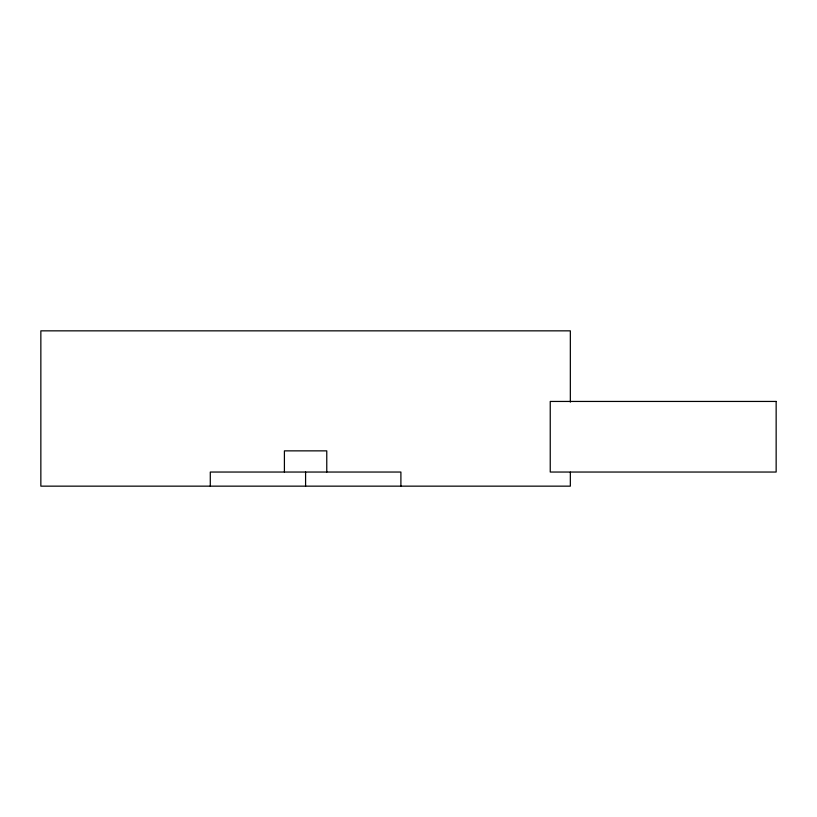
<?xml version="1.0" encoding="UTF-8"?>
<svg xmlns="http://www.w3.org/2000/svg" width="817" height="817" viewBox="0 0 817 817"><rect width="100%" height="100%" fill="white"/><g stroke="black" fill="none" stroke-linecap="round" stroke-linejoin="round"><path stroke-width="1.23" d="M570.337 402.138L570.337 330.844L40.85 330.844L40.85 486.156L570.337 486.156L570.337 472.155M400.902 486.156L400.902 472.042L210.286 472.042L210.286 486.156M326.769 472.042L326.769 450.861L284.408 450.861L284.408 472.042M305.589 472.042L305.589 486.156M776.15 401.443L550.239 401.443L550.239 472.042L776.15 472.042L776.15 401.443"/></g></svg>
